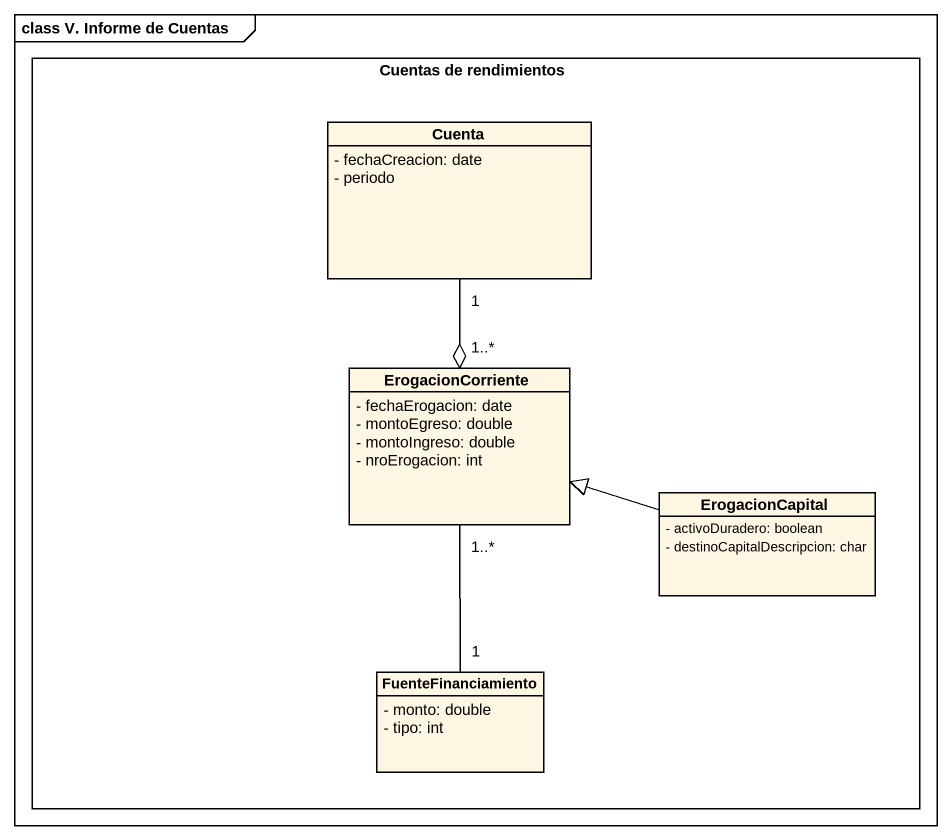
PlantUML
@startuml
mainframe class V. Informe de Cuentas
hide circle
hide empty members
skinparam classAttributeIconSize 0
rectangle "Cuentas de rendimientos" as Cuentas_de_rendimientos {
  class Cuenta {
    - fechaCreacion: date
    - periodo
  }
  class ErogacionCorriente {
    - fechaErogacion: date
    - montoEgreso: double
    - montoIngreso: double
    - nroErogacion: int
  }
  class ErogacionCapital {
    - activoDuradero: boolean
    - destinoCapitalDescripcion: char
  }
  class FuenteFinanciamiento {
    - monto: double
    - tipo: int
  }
}
Cuenta "1" --o "1..*" ErogacionCorriente
ErogacionCorriente "1..*" -- "1" FuenteFinanciamiento
ErogacionCapital -left-|> ErogacionCorriente
@enduml
